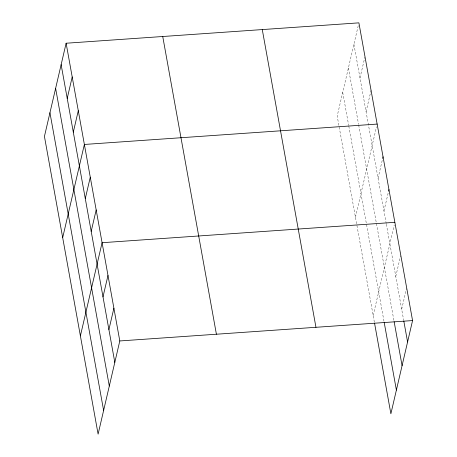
<?xml version="1.0" encoding="UTF-8"?>
<svg xmlns="http://www.w3.org/2000/svg" width="457" height="457" viewBox="0 0 457 457"><rect width="100%" height="100%" fill="white"/><g stroke="black" fill="none" stroke-linecap="round" stroke-linejoin="round"><path stroke-width="0.34" stroke-dasharray="2.29 1.71" d="M358.248 25.615L337.203 116.049L374.426 322.488M359.996 78.004L364.817 57.279M366.074 111.748L371.061 90.332M355.455 217.275L376.499 126.835M378.065 178.236L382.726 158.202M383.966 210.985L388.627 190.952M373.169 315.519L394.214 225.084M395.773 276.485L400.6 255.76M401.68 309.235L406.502 288.51M353.912 44.266L386.228 223.53M386.354 224.227L403.691 320.38M348.4 67.956L358.579 124.418M358.699 125.109L394.031 321.077M342.716 92.36L348.68 125.412M348.8 126.103L384.08 321.791"/><path stroke-width="0.69" d="M66.122 43.232L44.432 136.432L98.106 434.15L119.797 340.951L66.122 43.232L358.894 22.85L412.568 320.568L390.878 413.768L374.551 323.185M67.219 98.392L72.206 76.976M73.303 132.13L78.284 110.714M62.683 237.657L84.368 144.458L377.145 124.076M85.293 198.624L90.275 177.207M91.194 231.368L96.176 209.957M80.392 335.901L102.082 242.707L394.854 222.319M103.002 296.867L107.983 275.451M108.909 329.617L113.89 308.201M382.726 158.202L383.046 156.825M388.627 190.952L388.953 189.569M119.797 340.951L412.568 320.568M403.817 321.077L407.587 341.979M394.157 321.774L402.074 365.669M384.206 322.488L396.39 390.078M262.278 29.579L315.953 327.292M162.738 36.509L216.407 334.227M61.135 64.648L114.81 362.367M55.623 88.338L109.297 386.056M49.944 112.742L103.619 410.46"/></g></svg>
